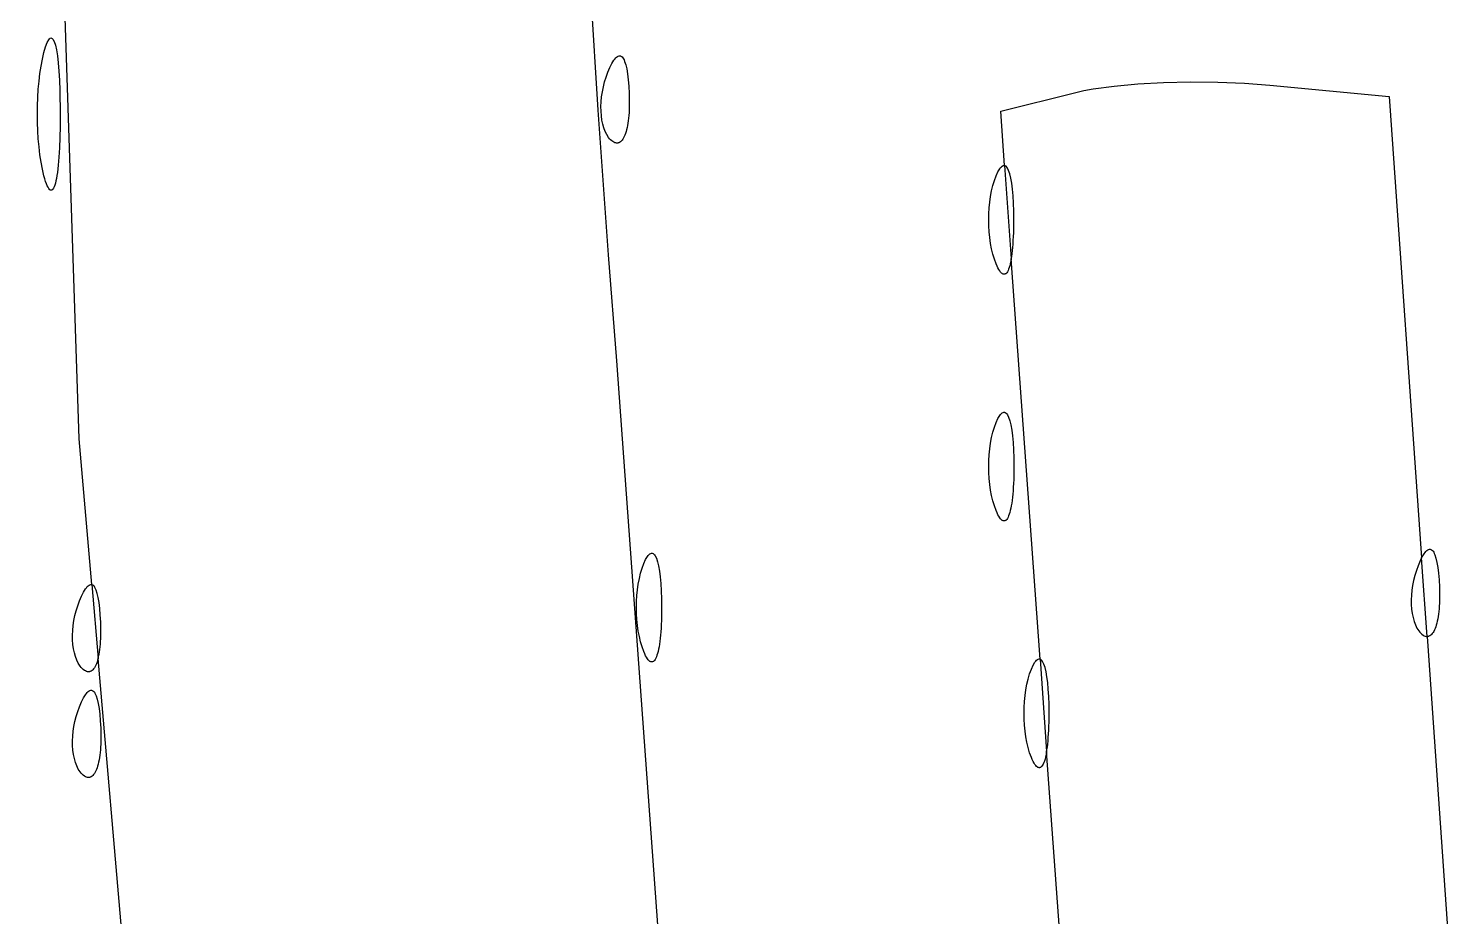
# Model space of a CAD drawing. Extents: x 70.3 to 133.4, y -81.7 to -32.
# Drawn here: x 70.9727 to 71.2927, y -65.3779 to -65.1779 of the extents above; entities that cross this region are included whole.
import ezdxf

# ---------------------------------------------------------------- set-up
doc = ezdxf.new("R2010")
doc.units = 0
doc.layers.add('BLACK', color=7, linetype='CONTINUOUS')

msp = doc.modelspace()

# ---------------------------------------------------------------- linework, layer by layer
at = {"layer": 'BLACK', "linetype": 'CONTINUOUS'}
for p, q in [((70.984188, -65.270315), (70.972739, -64.930096)), ((71.09871, -65.159126), (71.101075, -65.196268)), ((70.976252, -65.183296), (70.976621, -65.182025)), ((70.976621, -65.182025), (70.976981, -65.181072)), ((70.976981, -65.181072), (70.977328, -65.180431)), ((70.977328, -65.180431), (70.977496, -65.180225)), ((70.977496, -65.180225), (70.977661, -65.180094)), ((70.977661, -65.180094), (70.977822, -65.180038)), ((70.977822, -65.180038), (70.977978, -65.180054)), ((70.977978, -65.180054), (70.97813, -65.180144)), ((70.97813, -65.180144), (70.978278, -65.180304)), ((70.978278, -65.180304), (70.978557, -65.180837)), ((70.978557, -65.180837), (70.978815, -65.181646)), ((70.978815, -65.181646), (70.97905, -65.182723)), ((70.975597, -65.186369), (70.975901, -65.184783)), ((70.975901, -65.184783), (70.976252, -65.183296)), ((70.97905, -65.182723), (70.97926, -65.184062)), ((70.97926, -65.184062), (70.979442, -65.185655)), ((70.979442, -65.185655), (70.979595, -65.187495)), ((71.103768, -65.186669), (71.104219, -65.185769)), ((71.104219, -65.185769), (71.104652, -65.185059)), ((71.104652, -65.185059), (71.104861, -65.184775)), ((71.104861, -65.184775), (71.105066, -65.184538)), ((71.105066, -65.184538), (71.105265, -65.184348)), ((71.105265, -65.184348), (71.105459, -65.184204)), ((71.105459, -65.184204), (71.105648, -65.184108)), ((71.105648, -65.184108), (71.105831, -65.184057)), ((71.105831, -65.184057), (71.106009, -65.184053)), ((71.106009, -65.184053), (71.106181, -65.184095)), ((71.106181, -65.184095), (71.106347, -65.184183)), ((71.106347, -65.184183), (71.106506, -65.184316)), ((71.106506, -65.184316), (71.106659, -65.184495)), ((71.106659, -65.184495), (71.106806, -65.18472)), ((71.106806, -65.18472), (71.106947, -65.18499)), ((71.106947, -65.18499), (71.10708, -65.185306)), ((71.10708, -65.185306), (71.107326, -65.186071)), ((70.975129, -65.189785), (70.975339, -65.188042)), ((70.975339, -65.188042), (70.975597, -65.186369)), ((70.979595, -65.187495), (70.979718, -65.189576)), ((71.102561, -65.189951), (71.102901, -65.188847)), ((71.102901, -65.188847), (71.103301, -65.187761)), ((71.103301, -65.187761), (71.103768, -65.186669)), ((71.107326, -65.186071), (71.107543, -65.187015)), ((71.107543, -65.187015), (71.10773, -65.188137)), ((71.10773, -65.188137), (71.107885, -65.189435)), ((70.974848, -65.193429), (70.974965, -65.191586)), ((70.974965, -65.191586), (70.975129, -65.189785)), ((70.979718, -65.189576), (70.979808, -65.191889)), ((70.979808, -65.191889), (70.979882, -65.197186)), ((71.102061, -65.192184), (71.102281, -65.191066)), ((71.102281, -65.191066), (71.102561, -65.189951)), ((71.107885, -65.189435), (71.108008, -65.190909)), ((71.108008, -65.190909), (71.108097, -65.192556)), ((71.208707, -65.192316), (71.210566, -65.191898)), ((71.210566, -65.191898), (71.212647, -65.191517)), ((71.212647, -65.191517), (71.217384, -65.190874)), ((71.217384, -65.190874), (71.222738, -65.190392)), ((71.222738, -65.190392), (71.22853, -65.190078)), ((71.22853, -65.190078), (71.23458, -65.189941)), ((71.23458, -65.189941), (71.240709, -65.189985)), ((71.240709, -65.189985), (71.246737, -65.190219)), ((71.246737, -65.190219), (71.252484, -65.190649)), ((71.252484, -65.190649), (71.279379, -65.193218)), ((70.974754, -65.197186), (70.974778, -65.1953)), ((70.974778, -65.1953), (70.974848, -65.193429)), ((71.101752, -65.195476), (71.101796, -65.194397)), ((71.101796, -65.194397), (71.101899, -65.193297)), ((71.101899, -65.193297), (71.102061, -65.192184)), ((71.108097, -65.192556), (71.108122, -65.19333)), ((71.108122, -65.19333), (71.108136, -65.194081)), ((71.108136, -65.194809), (71.108125, -65.195514)), ((71.108136, -65.194081), (71.108136, -65.194809)), ((71.191824, -65.196554), (71.208707, -65.192316)), ((71.279379, -65.193218), (71.286663, -65.29713)), ((70.974778, -65.199072), (70.974754, -65.197186)), ((70.979882, -65.197186), (70.979863, -65.199944)), ((71.101075, -65.196268), (71.103337, -65.228908)), ((71.101765, -65.196527), (71.101752, -65.195476)), ((71.101837, -65.197541), (71.101765, -65.196527)), ((71.101966, -65.198512), (71.101837, -65.197541)), ((71.102152, -65.199431), (71.101966, -65.198512)), ((71.107961, -65.198085), (71.107893, -65.198662)), ((71.108019, -65.197481), (71.107961, -65.198085)), ((71.108066, -65.196851), (71.108019, -65.197481)), ((71.108101, -65.196195), (71.108066, -65.196851)), ((71.108125, -65.195514), (71.108101, -65.196195)), ((71.192701, -65.208768), (71.191824, -65.196554)), ((70.974848, -65.200944), (70.974778, -65.199072)), ((70.974965, -65.202787), (70.974848, -65.200944)), ((70.979863, -65.199944), (70.979808, -65.202484)), ((71.102395, -65.20029), (71.102152, -65.199431)), ((71.102694, -65.201082), (71.102395, -65.20029)), ((71.103049, -65.201798), (71.102694, -65.201082)), ((71.107268, -65.201522), (71.10713, -65.201892)), ((71.107396, -65.20112), (71.107268, -65.201522)), ((71.107515, -65.200688), (71.107396, -65.20112)), ((71.107624, -65.200225), (71.107515, -65.200688)), ((71.107724, -65.199733), (71.107624, -65.200225)), ((71.107814, -65.199211), (71.107724, -65.199733)), ((71.107893, -65.198662), (71.107814, -65.199211)), ((70.975129, -65.204587), (70.974965, -65.202787)), ((70.975339, -65.206331), (70.975129, -65.204587)), ((70.979718, -65.204797), (70.979595, -65.206877)), ((70.979808, -65.202484), (70.979718, -65.204797)), ((71.103461, -65.202432), (71.103049, -65.201798)), ((71.103687, -65.202715), (71.103461, -65.202432)), ((71.103928, -65.202974), (71.103687, -65.202715)), ((71.104173, -65.2032), (71.103928, -65.202974)), ((71.104413, -65.203384), (71.104173, -65.2032)), ((71.104648, -65.203526), (71.104413, -65.203384)), ((71.104878, -65.203627), (71.104648, -65.203526)), ((71.105103, -65.203688), (71.104878, -65.203627)), ((71.105213, -65.203703), (71.105103, -65.203688)), ((71.105321, -65.203709), (71.105213, -65.203703)), ((71.105428, -65.203705), (71.105321, -65.203709)), ((71.105534, -65.203692), (71.105428, -65.203705)), ((71.105638, -65.203668), (71.105534, -65.203692)), ((71.10574, -65.203636), (71.105638, -65.203668)), ((71.10594, -65.203542), (71.10574, -65.203636)), ((71.106133, -65.203412), (71.10594, -65.203542)), ((71.106318, -65.203245), (71.106133, -65.203412)), ((71.106497, -65.203043), (71.106318, -65.203245)), ((71.106667, -65.202806), (71.106497, -65.203043)), ((71.10683, -65.202535), (71.106667, -65.202806)), ((71.106984, -65.20223), (71.10683, -65.202535)), ((71.10713, -65.201892), (71.106984, -65.20223)), ((70.975597, -65.208003), (70.975339, -65.206331)), ((70.975901, -65.20959), (70.975597, -65.208003)), ((70.979595, -65.206877), (70.979442, -65.208718)), ((70.976252, -65.211077), (70.975901, -65.20959)), ((70.976438, -65.211752), (70.976252, -65.211077)), ((70.979158, -65.211012), (70.97905, -65.211649)), ((70.97926, -65.210311), (70.979158, -65.211012)), ((70.979442, -65.208718), (70.97926, -65.210311)), ((71.190392, -65.212139), (71.190779, -65.211077)), ((71.190779, -65.211077), (71.191187, -65.210169)), ((71.191187, -65.210169), (71.191583, -65.209489)), ((71.191583, -65.209489), (71.191776, -65.209232)), ((71.191776, -65.209232), (71.191966, -65.209031)), ((71.191966, -65.209031), (71.192152, -65.208884)), ((71.192152, -65.208884), (71.192333, -65.20879)), ((71.192333, -65.20879), (71.192511, -65.20875)), ((71.192511, -65.20875), (71.192683, -65.208762)), ((71.192683, -65.208762), (71.192701, -65.208768)), ((71.192701, -65.208768), (71.194208, -65.22978)), ((71.192851, -65.208825), (71.192701, -65.208768)), ((71.193013, -65.20894), (71.192851, -65.208825)), ((71.19317, -65.209106), (71.193013, -65.20894)), ((71.193322, -65.209321), (71.19317, -65.209106)), ((71.193606, -65.209899), (71.193322, -65.209321)), ((71.193865, -65.210668), (71.193606, -65.209899)), ((71.194096, -65.211624), (71.193865, -65.210668)), ((70.976621, -65.212348), (70.976438, -65.211752)), ((70.976803, -65.212863), (70.976621, -65.212348)), ((70.976981, -65.2133), (70.976803, -65.212863)), ((70.977156, -65.213659), (70.976981, -65.2133)), ((70.977328, -65.213941), (70.977156, -65.213659)), ((70.977496, -65.214147), (70.977328, -65.213941)), ((70.977661, -65.214278), (70.977496, -65.214147)), ((70.977742, -65.214316), (70.977661, -65.214278)), ((70.977822, -65.214335), (70.977742, -65.214316)), ((70.977901, -65.214336), (70.977822, -65.214335)), ((70.977978, -65.214318), (70.977901, -65.214336)), ((70.978055, -65.214283), (70.977978, -65.214318)), ((70.97813, -65.214229), (70.978055, -65.214283)), ((70.978278, -65.214068), (70.97813, -65.214229)), ((70.97842, -65.213836), (70.978278, -65.214068)), ((70.978557, -65.213535), (70.97842, -65.213836)), ((70.978689, -65.213165), (70.978557, -65.213535)), ((70.978815, -65.212726), (70.978689, -65.213165)), ((70.978936, -65.212221), (70.978815, -65.212726)), ((70.97905, -65.211649), (70.978936, -65.212221)), ((71.18954, -65.215712), (71.189772, -65.214467)), ((71.189772, -65.214467), (71.190056, -65.213272)), ((71.190056, -65.213272), (71.190392, -65.212139)), ((71.194297, -65.212762), (71.194096, -65.211624)), ((71.194466, -65.214077), (71.194297, -65.212762)), ((71.194602, -65.215563), (71.194466, -65.214077)), ((71.189231, -65.218315), (71.18936, -65.216998)), ((71.18936, -65.216998), (71.18954, -65.215712)), ((71.194701, -65.217215), (71.194602, -65.215563)), ((71.194762, -65.219029), (71.194701, -65.217215)), ((71.189127, -65.220999), (71.189153, -65.219652)), ((71.189153, -65.219652), (71.189231, -65.218315)), ((71.194782, -65.220999), (71.194762, -65.219029)), ((71.189153, -65.222346), (71.189127, -65.220999)), ((71.189231, -65.223683), (71.189153, -65.222346)), ((71.18936, -65.224999), (71.189231, -65.223683)), ((71.194701, -65.224782), (71.194736, -65.223895)), ((71.194736, -65.223895), (71.194762, -65.222969)), ((71.194762, -65.222969), (71.194782, -65.220999)), ((71.18954, -65.226285), (71.18936, -65.224999)), ((71.189772, -65.227531), (71.18954, -65.226285)), ((71.194466, -65.227921), (71.194538, -65.227199)), ((71.194538, -65.227199), (71.194602, -65.226435)), ((71.194602, -65.226435), (71.194656, -65.225629)), ((71.194656, -65.225629), (71.194701, -65.224782)), ((71.103337, -65.228908), (71.10521, -65.252749)), ((71.190056, -65.228725), (71.189772, -65.227531)), ((71.190392, -65.229859), (71.190056, -65.228725)), ((71.190779, -65.230921), (71.190392, -65.229859)), ((71.194096, -65.230373), (71.193984, -65.230874)), ((71.194201, -65.229827), (71.194096, -65.230373)), ((71.194208, -65.22978), (71.194201, -65.229827)), ((71.194208, -65.22978), (71.194297, -65.229235)), ((71.200674, -65.319907), (71.194208, -65.22978)), ((71.194297, -65.229235), (71.194386, -65.2286)), ((71.194386, -65.2286), (71.194466, -65.227921)), ((71.190984, -65.231403), (71.190779, -65.230921)), ((71.191187, -65.231829), (71.190984, -65.231403)), ((71.191386, -65.232197), (71.191187, -65.231829)), ((71.191583, -65.232509), (71.191386, -65.232197)), ((71.191776, -65.232765), (71.191583, -65.232509)), ((71.191966, -65.232967), (71.191776, -65.232765)), ((71.192152, -65.233114), (71.191966, -65.232967)), ((71.192243, -65.233167), (71.192152, -65.233114)), ((71.192333, -65.233207), (71.192243, -65.233167)), ((71.192422, -65.233234), (71.192333, -65.233207)), ((71.192511, -65.233248), (71.192422, -65.233234)), ((71.192597, -65.233248), (71.192511, -65.233248)), ((71.192683, -65.233236), (71.192597, -65.233248)), ((71.192768, -65.23321), (71.192683, -65.233236)), ((71.192851, -65.233172), (71.192768, -65.23321)), ((71.192933, -65.233121), (71.192851, -65.233172)), ((71.193013, -65.233057), (71.192933, -65.233121)), ((71.19317, -65.232892), (71.193013, -65.233057)), ((71.193322, -65.232677), (71.19317, -65.232892)), ((71.193467, -65.232412), (71.193322, -65.232677)), ((71.193606, -65.232099), (71.193467, -65.232412)), ((71.193739, -65.231738), (71.193606, -65.232099)), ((71.193865, -65.231329), (71.193739, -65.231738)), ((71.193984, -65.230874), (71.193865, -65.231329)), ((71.10521, -65.252749), (71.117742, -65.42383)), ((71.190779, -65.266639), (71.191187, -65.265731)), ((71.191187, -65.265731), (71.191583, -65.265051)), ((71.191583, -65.265051), (71.191776, -65.264795)), ((71.191776, -65.264795), (71.191966, -65.264593)), ((71.191966, -65.264593), (71.192152, -65.264446)), ((71.192152, -65.264446), (71.192333, -65.264353)), ((71.192333, -65.264353), (71.192511, -65.264312)), ((71.192511, -65.264312), (71.192683, -65.264324)), ((71.192683, -65.264324), (71.192851, -65.264388)), ((71.192851, -65.264388), (71.193013, -65.264503)), ((71.193013, -65.264503), (71.19317, -65.264668)), ((71.19317, -65.264668), (71.193322, -65.264883)), ((71.193322, -65.264883), (71.193606, -65.265461)), ((71.193606, -65.265461), (71.193865, -65.266231)), ((71.189772, -65.270029), (71.190056, -65.268835)), ((71.190056, -65.268835), (71.190392, -65.267701)), ((71.190392, -65.267701), (71.190779, -65.266639)), ((71.193865, -65.266231), (71.194096, -65.267187)), ((71.194096, -65.267187), (71.194297, -65.268325)), ((71.194297, -65.268325), (71.194466, -65.269639)), ((70.987014, -65.303132), (70.984188, -65.270315)), ((71.18936, -65.272561), (71.18954, -65.271275)), ((71.18954, -65.271275), (71.189772, -65.270029)), ((71.194466, -65.269639), (71.194602, -65.271125)), ((71.194602, -65.271125), (71.194701, -65.272778)), ((71.189127, -65.276561), (71.189153, -65.275214)), ((71.189153, -65.275214), (71.189231, -65.273877)), ((71.189231, -65.273877), (71.18936, -65.272561)), ((71.194701, -65.272778), (71.194762, -65.274591)), ((71.194762, -65.274591), (71.194782, -65.276561)), ((71.189153, -65.277908), (71.189127, -65.276561)), ((71.189231, -65.279245), (71.189153, -65.277908)), ((71.194762, -65.278531), (71.194736, -65.279458)), ((71.194782, -65.276561), (71.194762, -65.278531)), ((71.18936, -65.280562), (71.189231, -65.279245)), ((71.18954, -65.281848), (71.18936, -65.280562)), ((71.194656, -65.281192), (71.194602, -65.281997)), ((71.194701, -65.280345), (71.194656, -65.281192)), ((71.194736, -65.279458), (71.194701, -65.280345)), ((71.189772, -65.283093), (71.18954, -65.281848)), ((71.190056, -65.284288), (71.189772, -65.283093)), ((71.190392, -65.285421), (71.190056, -65.284288)), ((71.194297, -65.284798), (71.194201, -65.285389)), ((71.194386, -65.284162), (71.194297, -65.284798)), ((71.194466, -65.283483), (71.194386, -65.284162)), ((71.194538, -65.282761), (71.194466, -65.283483)), ((71.194602, -65.281997), (71.194538, -65.282761)), ((71.190779, -65.286483), (71.190392, -65.285421)), ((71.190984, -65.286966), (71.190779, -65.286483)), ((71.191187, -65.287391), (71.190984, -65.286966)), ((71.191386, -65.287759), (71.191187, -65.287391)), ((71.191583, -65.288071), (71.191386, -65.287759)), ((71.191776, -65.288328), (71.191583, -65.288071)), ((71.193467, -65.287974), (71.193322, -65.288239)), ((71.193606, -65.287661), (71.193467, -65.287974)), ((71.193739, -65.2873), (71.193606, -65.287661)), ((71.193865, -65.286892), (71.193739, -65.2873)), ((71.193984, -65.286437), (71.193865, -65.286892)), ((71.194096, -65.285936), (71.193984, -65.286437)), ((71.194201, -65.285389), (71.194096, -65.285936)), ((71.191966, -65.288529), (71.191776, -65.288328)), ((71.192152, -65.288676), (71.191966, -65.288529)), ((71.192243, -65.28873), (71.192152, -65.288676)), ((71.192333, -65.28877), (71.192243, -65.28873)), ((71.192422, -65.288797), (71.192333, -65.28877)), ((71.192511, -65.28881), (71.192422, -65.288797)), ((71.192597, -65.288811), (71.192511, -65.28881)), ((71.192683, -65.288798), (71.192597, -65.288811)), ((71.192768, -65.288773), (71.192683, -65.288798)), ((71.192851, -65.288735), (71.192768, -65.288773)), ((71.192933, -65.288683), (71.192851, -65.288735)), ((71.193013, -65.28862), (71.192933, -65.288683)), ((71.19317, -65.288454), (71.193013, -65.28862)), ((71.193322, -65.288239), (71.19317, -65.288454)), ((71.111404, -65.298389), (71.111812, -65.297481)), ((71.111812, -65.297481), (71.112208, -65.296801)), ((71.112208, -65.296801), (71.112401, -65.296545)), ((71.112401, -65.296545), (71.112591, -65.296343)), ((71.112591, -65.296343), (71.112777, -65.296196)), ((71.112777, -65.296196), (71.112958, -65.296103)), ((71.112958, -65.296103), (71.113136, -65.296062)), ((71.113136, -65.296062), (71.113308, -65.296074)), ((71.113308, -65.296074), (71.113476, -65.296138)), ((71.113476, -65.296138), (71.113638, -65.296253)), ((71.113638, -65.296253), (71.113795, -65.296418)), ((71.113795, -65.296418), (71.113947, -65.296633)), ((71.113947, -65.296633), (71.114231, -65.297211)), ((71.114231, -65.297211), (71.11449, -65.297981)), ((71.286663, -65.29713), (71.286331, -65.297794)), ((71.286663, -65.29713), (71.286781, -65.296894)), ((71.287904, -65.314834), (71.286663, -65.29713)), ((71.286781, -65.296894), (71.287214, -65.296184)), ((71.287214, -65.296184), (71.287424, -65.2959)), ((71.287424, -65.2959), (71.287628, -65.295663)), ((71.287628, -65.295663), (71.287828, -65.295473)), ((71.287828, -65.295473), (71.288022, -65.29533)), ((71.288022, -65.29533), (71.288211, -65.295233)), ((71.288211, -65.295233), (71.288394, -65.295182)), ((71.288394, -65.295182), (71.288571, -65.295178)), ((71.288571, -65.295178), (71.288743, -65.29522)), ((71.288743, -65.29522), (71.288909, -65.295308)), ((71.288909, -65.295308), (71.289069, -65.295441)), ((71.289069, -65.295441), (71.289222, -65.295621)), ((71.289222, -65.295621), (71.289369, -65.295845)), ((71.289369, -65.295845), (71.289509, -65.296115)), ((71.289509, -65.296115), (71.289642, -65.296431)), ((71.289642, -65.296431), (71.289888, -65.297196)), ((71.289888, -65.297196), (71.290105, -65.29814)), ((71.110397, -65.301779), (71.110681, -65.300585)), ((71.110681, -65.300585), (71.111017, -65.299451)), ((71.111017, -65.299451), (71.111404, -65.298389)), ((71.11449, -65.297981), (71.114721, -65.298937)), ((71.114721, -65.298937), (71.114922, -65.300075)), ((71.114922, -65.300075), (71.115091, -65.301389)), ((71.285464, -65.299972), (71.285124, -65.301076)), ((71.285863, -65.298885), (71.285464, -65.299972)), ((71.286331, -65.297794), (71.285863, -65.298885)), ((71.290105, -65.29814), (71.290292, -65.299262)), ((71.290292, -65.299262), (71.290448, -65.300561)), ((71.290448, -65.300561), (71.29057, -65.302034)), ((70.985156, -65.304832), (70.985589, -65.304122)), ((70.985589, -65.304122), (70.985799, -65.303838)), ((70.985799, -65.303838), (70.986003, -65.303601)), ((70.986003, -65.303601), (70.986203, -65.30341)), ((70.986203, -65.30341), (70.986397, -65.303267)), ((70.986397, -65.303267), (70.986586, -65.30317)), ((70.986586, -65.30317), (70.986769, -65.30312)), ((70.986769, -65.30312), (70.986946, -65.303115)), ((70.986946, -65.303115), (70.987014, -65.303132)), ((70.987118, -65.303157), (70.987014, -65.303132)), ((70.987014, -65.303132), (70.988447, -65.319769)), ((70.987284, -65.303245), (70.987118, -65.303157)), ((70.987444, -65.303379), (70.987284, -65.303245)), ((70.987597, -65.303558), (70.987444, -65.303379)), ((70.987744, -65.303783), (70.987597, -65.303558)), ((70.987884, -65.304053), (70.987744, -65.303783)), ((70.988017, -65.304368), (70.987884, -65.304053)), ((71.109985, -65.304311), (71.110165, -65.303025)), ((71.110165, -65.303025), (71.110397, -65.301779)), ((71.115091, -65.301389), (71.115227, -65.302875)), ((71.115227, -65.302875), (71.115326, -65.304528)), ((71.284623, -65.303309), (71.284461, -65.304422)), ((71.284844, -65.302191), (71.284623, -65.303309)), ((71.285124, -65.301076), (71.284844, -65.302191)), ((71.29057, -65.302034), (71.290659, -65.303681)), ((71.290659, -65.303681), (71.290685, -65.304455)), ((70.983839, -65.307909), (70.984238, -65.306823)), ((70.984238, -65.306823), (70.984706, -65.305732)), ((70.984706, -65.305732), (70.985156, -65.304832)), ((70.988263, -65.305134), (70.988017, -65.304368)), ((70.98848, -65.306078), (70.988263, -65.305134)), ((70.988667, -65.3072), (70.98848, -65.306078)), ((70.988823, -65.308498), (70.988667, -65.3072)), ((71.109752, -65.308311), (71.109778, -65.306964)), ((71.109778, -65.306964), (71.109856, -65.305627)), ((71.109856, -65.305627), (71.109985, -65.304311)), ((71.115326, -65.304528), (71.115387, -65.306341)), ((71.115387, -65.306341), (71.115407, -65.308311)), ((71.284359, -65.305522), (71.284314, -65.306601)), ((71.284314, -65.306601), (71.284328, -65.307652)), ((71.284461, -65.304422), (71.284359, -65.305522)), ((71.290663, -65.30732), (71.290628, -65.307976)), ((71.290687, -65.30664), (71.290663, -65.30732)), ((71.290685, -65.304455), (71.290698, -65.305206)), ((71.290699, -65.305935), (71.290687, -65.30664)), ((71.290698, -65.305206), (71.290699, -65.305935)), ((70.982998, -65.311247), (70.983219, -65.310129)), ((70.983219, -65.310129), (70.983499, -65.309014)), ((70.983499, -65.309014), (70.983839, -65.307909)), ((70.988945, -65.309971), (70.988823, -65.308498)), ((70.989034, -65.311619), (70.988945, -65.309971)), ((71.109778, -65.309658), (71.109752, -65.308311)), ((71.109856, -65.310995), (71.109778, -65.309658)), ((71.115387, -65.310281), (71.115361, -65.311208)), ((71.115407, -65.308311), (71.115387, -65.310281)), ((71.284328, -65.307652), (71.284399, -65.308666)), ((71.284399, -65.308666), (71.284528, -65.309637)), ((71.284528, -65.309637), (71.284714, -65.310556)), ((71.284714, -65.310556), (71.284957, -65.311415)), ((71.290376, -65.310336), (71.290286, -65.310858)), ((71.290455, -65.309787), (71.290376, -65.310336)), ((71.290524, -65.30921), (71.290455, -65.309787)), ((71.290582, -65.308606), (71.290524, -65.30921)), ((71.290628, -65.307976), (71.290582, -65.308606)), ((70.982689, -65.314538), (70.982734, -65.313459)), ((70.982734, -65.313459), (70.982837, -65.312359)), ((70.982837, -65.312359), (70.982998, -65.311247)), ((70.98906, -65.312392), (70.989034, -65.311619)), ((70.989073, -65.313143), (70.98906, -65.312392)), ((70.989074, -65.313872), (70.989073, -65.313143)), ((71.109985, -65.312312), (71.109856, -65.310995)), ((71.110165, -65.313598), (71.109985, -65.312312)), ((71.110397, -65.314843), (71.110165, -65.313598)), ((71.115227, -65.313747), (71.115163, -65.314511)), ((71.115281, -65.312942), (71.115227, -65.313747)), ((71.115326, -65.312095), (71.115281, -65.312942)), ((71.115361, -65.311208), (71.115326, -65.312095)), ((71.284957, -65.311415), (71.285256, -65.312207)), ((71.285256, -65.312207), (71.285612, -65.312923)), ((71.285612, -65.312923), (71.286023, -65.313557)), ((71.286023, -65.313557), (71.28625, -65.31384)), ((71.289392, -65.31366), (71.28923, -65.313931)), ((71.289547, -65.313355), (71.289392, -65.31366)), ((71.289693, -65.313017), (71.289547, -65.313355)), ((71.28983, -65.312647), (71.289693, -65.313017)), ((71.289958, -65.312245), (71.28983, -65.312647)), ((71.290077, -65.311813), (71.289958, -65.312245)), ((71.290187, -65.31135), (71.290077, -65.311813)), ((71.290286, -65.310858), (71.290187, -65.31135)), ((70.982703, -65.315589), (70.982689, -65.314538)), ((70.982774, -65.316604), (70.982703, -65.315589)), ((70.982903, -65.317575), (70.982774, -65.316604)), ((70.988899, -65.317147), (70.988957, -65.316543)), ((70.988957, -65.316543), (70.989003, -65.315913)), ((70.989003, -65.315913), (70.989038, -65.315257)), ((70.989038, -65.315257), (70.989062, -65.314577)), ((70.989062, -65.314577), (70.989074, -65.313872)), ((71.110681, -65.316038), (71.110397, -65.314843)), ((71.111017, -65.317171), (71.110681, -65.316038)), ((71.114922, -65.316548), (71.114826, -65.317139)), ((71.115011, -65.315912), (71.114922, -65.316548)), ((71.115091, -65.315233), (71.115011, -65.315912)), ((71.115163, -65.314511), (71.115091, -65.315233)), ((71.28625, -65.31384), (71.28649, -65.314099)), ((71.28649, -65.314099), (71.286735, -65.314325)), ((71.286735, -65.314325), (71.286975, -65.314509)), ((71.286975, -65.314509), (71.287211, -65.314651)), ((71.287211, -65.314651), (71.287441, -65.314752)), ((71.287441, -65.314752), (71.287665, -65.314813)), ((71.287665, -65.314813), (71.287775, -65.314829)), ((71.287775, -65.314829), (71.287884, -65.314834)), ((71.287884, -65.314834), (71.287904, -65.314834)), ((71.287991, -65.31483), (71.287904, -65.314834)), ((71.287904, -65.314834), (71.292732, -65.383717)), ((71.288096, -65.314817), (71.287991, -65.31483)), ((71.2882, -65.314793), (71.288096, -65.314817)), ((71.288303, -65.314761), (71.2882, -65.314793)), ((71.288502, -65.314667), (71.288303, -65.314761)), ((71.288695, -65.314537), (71.288502, -65.314667)), ((71.288881, -65.31437), (71.288695, -65.314537)), ((71.289059, -65.314168), (71.288881, -65.31437)), ((71.28923, -65.313931), (71.289059, -65.314168)), ((70.983089, -65.318493), (70.982903, -65.317575)), ((70.983332, -65.319353), (70.983089, -65.318493)), ((70.983631, -65.320144), (70.983332, -65.319353)), ((70.983987, -65.320861), (70.983631, -65.320144)), ((70.988447, -65.319769), (70.988333, -65.320183)), ((70.988447, -65.319769), (70.988452, -65.31975)), ((71.013332, -65.608698), (70.988447, -65.319769)), ((70.988452, -65.31975), (70.988562, -65.319287)), ((70.988562, -65.319287), (70.988662, -65.318795)), ((70.988662, -65.318795), (70.988751, -65.318274)), ((70.988751, -65.318274), (70.98883, -65.317724)), ((70.98883, -65.317724), (70.988899, -65.317147)), ((71.111404, -65.318233), (71.111017, -65.317171)), ((71.111609, -65.318716), (71.111404, -65.318233)), ((71.111812, -65.319141), (71.111609, -65.318716)), ((71.112011, -65.319509), (71.111812, -65.319141)), ((71.112208, -65.319821), (71.112011, -65.319509)), ((71.112401, -65.320078), (71.112208, -65.319821)), ((71.112591, -65.320279), (71.112401, -65.320078)), ((71.113947, -65.319989), (71.113795, -65.320204)), ((71.114092, -65.319725), (71.113947, -65.319989)), ((71.114231, -65.319411), (71.114092, -65.319725)), ((71.114364, -65.31905), (71.114231, -65.319411)), ((71.11449, -65.318642), (71.114364, -65.31905)), ((71.114609, -65.318187), (71.11449, -65.318642)), ((71.114721, -65.317686), (71.114609, -65.318187)), ((71.114826, -65.317139), (71.114721, -65.317686)), ((71.199714, -65.320357), (71.199903, -65.320156)), ((71.199903, -65.320156), (71.200089, -65.320009)), ((71.200089, -65.320009), (71.200271, -65.319915)), ((71.200271, -65.319915), (71.200448, -65.319875)), ((71.200448, -65.319875), (71.200621, -65.319887)), ((71.200621, -65.319887), (71.200674, -65.319907)), ((71.200674, -65.319907), (71.20217, -65.340757)), ((71.200788, -65.31995), (71.200674, -65.319907)), ((71.200951, -65.320065), (71.200788, -65.31995)), ((71.201108, -65.320231), (71.200951, -65.320065)), ((70.984398, -65.321494), (70.983987, -65.320861)), ((70.984625, -65.321777), (70.984398, -65.321494)), ((70.984865, -65.322037), (70.984625, -65.321777)), ((70.98511, -65.322263), (70.984865, -65.322037)), ((70.98535, -65.322446), (70.98511, -65.322263)), ((70.985586, -65.322588), (70.98535, -65.322446)), ((70.985816, -65.32269), (70.985586, -65.322588)), ((70.98604, -65.32275), (70.985816, -65.32269)), ((70.98615, -65.322766), (70.98604, -65.32275)), ((70.986259, -65.322772), (70.98615, -65.322766)), ((70.986366, -65.322768), (70.986259, -65.322772)), ((70.986471, -65.322754), (70.986366, -65.322768)), ((70.986575, -65.322731), (70.986471, -65.322754)), ((70.986678, -65.322698), (70.986575, -65.322731)), ((70.986877, -65.322605), (70.986678, -65.322698)), ((70.98707, -65.322474), (70.986877, -65.322605)), ((70.987256, -65.322308), (70.98707, -65.322474)), ((70.987434, -65.322106), (70.987256, -65.322308)), ((70.987605, -65.321869), (70.987434, -65.322106)), ((70.987767, -65.321597), (70.987605, -65.321869)), ((70.987922, -65.321292), (70.987767, -65.321597)), ((70.988068, -65.320954), (70.987922, -65.321292)), ((70.988205, -65.320584), (70.988068, -65.320954)), ((70.988333, -65.320183), (70.988205, -65.320584)), ((71.112777, -65.320426), (71.112591, -65.320279)), ((71.112868, -65.32048), (71.112777, -65.320426)), ((71.112958, -65.32052), (71.112868, -65.32048)), ((71.113047, -65.320547), (71.112958, -65.32052)), ((71.113136, -65.32056), (71.113047, -65.320547)), ((71.113222, -65.320561), (71.113136, -65.32056)), ((71.113308, -65.320548), (71.113222, -65.320561)), ((71.113393, -65.320523), (71.113308, -65.320548)), ((71.113476, -65.320485), (71.113393, -65.320523)), ((71.113558, -65.320434), (71.113476, -65.320485)), ((71.113638, -65.32037), (71.113558, -65.320434)), ((71.113795, -65.320204), (71.113638, -65.32037)), ((71.197994, -65.324398), (71.198329, -65.323264)), ((71.198329, -65.323264), (71.198716, -65.322202)), ((71.198716, -65.322202), (71.199124, -65.321294)), ((71.199124, -65.321294), (71.199521, -65.320614)), ((71.199521, -65.320614), (71.199714, -65.320357)), ((71.201259, -65.320446), (71.201108, -65.320231)), ((71.201544, -65.321024), (71.201259, -65.320446)), ((71.201803, -65.321793), (71.201544, -65.321024)), ((71.202034, -65.322749), (71.201803, -65.321793)), ((71.202235, -65.323887), (71.202034, -65.322749)), ((71.197478, -65.326837), (71.19771, -65.325592)), ((71.19771, -65.325592), (71.197994, -65.324398)), ((71.202404, -65.325202), (71.202235, -65.323887)), ((71.202539, -65.326688), (71.202404, -65.325202)), ((70.984238, -65.330635), (70.984706, -65.329544)), ((70.984706, -65.329544), (70.985156, -65.328644)), ((70.985156, -65.328644), (70.985589, -65.327934)), ((70.985589, -65.327934), (70.985799, -65.32765)), ((70.985799, -65.32765), (70.986003, -65.327413)), ((70.986003, -65.327413), (70.986203, -65.327223)), ((70.986203, -65.327223), (70.986397, -65.32708)), ((70.986397, -65.32708), (70.986586, -65.326983)), ((70.986586, -65.326983), (70.986769, -65.326932)), ((70.986769, -65.326932), (70.986946, -65.326928)), ((70.986946, -65.326928), (70.987118, -65.32697)), ((70.987118, -65.32697), (70.987284, -65.327058)), ((70.987284, -65.327058), (70.987444, -65.327191)), ((70.987444, -65.327191), (70.987597, -65.327371)), ((70.987597, -65.327371), (70.987744, -65.327595)), ((70.987744, -65.327595), (70.987884, -65.327865)), ((70.987884, -65.327865), (70.988017, -65.328181)), ((70.988017, -65.328181), (70.988263, -65.328946)), ((70.988263, -65.328946), (70.98848, -65.32989)), ((71.197091, -65.330777), (71.197168, -65.32944)), ((71.197168, -65.32944), (71.197297, -65.328123)), ((71.197297, -65.328123), (71.197478, -65.326837)), ((71.202638, -65.32834), (71.202539, -65.326688)), ((71.202699, -65.330154), (71.202638, -65.32834)), ((70.983219, -65.333941), (70.983499, -65.332826)), ((70.983499, -65.332826), (70.983839, -65.331722)), ((70.983839, -65.331722), (70.984238, -65.330635)), ((70.98848, -65.32989), (70.988667, -65.331012)), ((70.988667, -65.331012), (70.988823, -65.33231)), ((70.988823, -65.33231), (70.988945, -65.333784)), ((71.197065, -65.332124), (71.197091, -65.330777)), ((71.197091, -65.333471), (71.197065, -65.332124)), ((71.20272, -65.332124), (71.202699, -65.330154)), ((71.202699, -65.334094), (71.20272, -65.332124)), ((70.982837, -65.336172), (70.982998, -65.335059)), ((70.982998, -65.335059), (70.983219, -65.333941)), ((70.988945, -65.333784), (70.989034, -65.335431)), ((70.989034, -65.335431), (70.98906, -65.336205)), ((71.197168, -65.334808), (71.197091, -65.333471)), ((71.197297, -65.336124), (71.197168, -65.334808)), ((71.197478, -65.33741), (71.197297, -65.336124)), ((71.202593, -65.336754), (71.202638, -65.335907)), ((71.202638, -65.335907), (71.202674, -65.33502)), ((71.202674, -65.33502), (71.202699, -65.334094)), ((70.982689, -65.338351), (70.982734, -65.337272)), ((70.982703, -65.339402), (70.982689, -65.338351)), ((70.982734, -65.337272), (70.982837, -65.336172)), ((70.989038, -65.33907), (70.989003, -65.339726)), ((70.989062, -65.338389), (70.989038, -65.33907)), ((70.98906, -65.336205), (70.989073, -65.336956)), ((70.989074, -65.337684), (70.989062, -65.338389)), ((70.989073, -65.336956), (70.989074, -65.337684)), ((71.19771, -65.338656), (71.197478, -65.33741)), ((71.197994, -65.33985), (71.19771, -65.338656)), ((71.202324, -65.339725), (71.202404, -65.339046)), ((71.202404, -65.339046), (71.202476, -65.338324)), ((71.202476, -65.338324), (71.202539, -65.33756)), ((71.202539, -65.33756), (71.202593, -65.336754)), ((70.982774, -65.340416), (70.982703, -65.339402)), ((70.982903, -65.341387), (70.982774, -65.340416)), ((70.983089, -65.342306), (70.982903, -65.341387)), ((70.983332, -65.343165), (70.983089, -65.342306)), ((70.988751, -65.342086), (70.988662, -65.342608)), ((70.98883, -65.341537), (70.988751, -65.342086)), ((70.988899, -65.34096), (70.98883, -65.341537)), ((70.988957, -65.340356), (70.988899, -65.34096)), ((70.989003, -65.339726), (70.988957, -65.340356)), ((71.198329, -65.340984), (71.197994, -65.33985)), ((71.198716, -65.342046), (71.198329, -65.340984)), ((71.198922, -65.342528), (71.198716, -65.342046)), ((71.199124, -65.342953), (71.198922, -65.342528)), ((71.201803, -65.342454), (71.201677, -65.342863)), ((71.201922, -65.341999), (71.201803, -65.342454)), ((71.202034, -65.341498), (71.201922, -65.341999)), ((71.202138, -65.340952), (71.202034, -65.341498)), ((71.20217, -65.340757), (71.202138, -65.340952)), ((71.20217, -65.340757), (71.202235, -65.34036)), ((71.205372, -65.385385), (71.20217, -65.340757)), ((71.202235, -65.34036), (71.202324, -65.339725)), ((70.983631, -65.343957), (70.983332, -65.343165)), ((70.983987, -65.344673), (70.983631, -65.343957)), ((70.984398, -65.345307), (70.983987, -65.344673)), ((70.984625, -65.34559), (70.984398, -65.345307)), ((70.984865, -65.345849), (70.984625, -65.34559)), ((70.987605, -65.345681), (70.987434, -65.345918)), ((70.987767, -65.34541), (70.987605, -65.345681)), ((70.987922, -65.345105), (70.987767, -65.34541)), ((70.988068, -65.344767), (70.987922, -65.345105)), ((70.988205, -65.344397), (70.988068, -65.344767)), ((70.988333, -65.343995), (70.988205, -65.344397)), ((70.988452, -65.343563), (70.988333, -65.343995)), ((70.988562, -65.3431), (70.988452, -65.343563)), ((70.988662, -65.342608), (70.988562, -65.3431)), ((71.199324, -65.343322), (71.199124, -65.342953)), ((71.199521, -65.343634), (71.199324, -65.343322)), ((71.199714, -65.34389), (71.199521, -65.343634)), ((71.199903, -65.344092), (71.199714, -65.34389)), ((71.200089, -65.344239), (71.199903, -65.344092)), ((71.200181, -65.344292), (71.200089, -65.344239)), ((71.200271, -65.344332), (71.200181, -65.344292)), ((71.20036, -65.344359), (71.200271, -65.344332)), ((71.200448, -65.344373), (71.20036, -65.344359)), ((71.200535, -65.344373), (71.200448, -65.344373)), ((71.200621, -65.344361), (71.200535, -65.344373)), ((71.200705, -65.344335), (71.200621, -65.344361)), ((71.200788, -65.344297), (71.200705, -65.344335)), ((71.20087, -65.344246), (71.200788, -65.344297)), ((71.200951, -65.344182), (71.20087, -65.344246)), ((71.201108, -65.344017), (71.200951, -65.344182)), ((71.201259, -65.343801), (71.201108, -65.344017)), ((71.201405, -65.343537), (71.201259, -65.343801)), ((71.201544, -65.343224), (71.201405, -65.343537)), ((71.201677, -65.342863), (71.201544, -65.343224)), ((70.98511, -65.346075), (70.984865, -65.345849)), ((70.98535, -65.346259), (70.98511, -65.346075)), ((70.985586, -65.346401), (70.98535, -65.346259)), ((70.985816, -65.346502), (70.985586, -65.346401)), ((70.98604, -65.346563), (70.985816, -65.346502)), ((70.98615, -65.346578), (70.98604, -65.346563)), ((70.986259, -65.346584), (70.98615, -65.346578)), ((70.986366, -65.34658), (70.986259, -65.346584)), ((70.986471, -65.346567), (70.986366, -65.34658)), ((70.986575, -65.346543), (70.986471, -65.346567)), ((70.986678, -65.346511), (70.986575, -65.346543)), ((70.986877, -65.346417), (70.986678, -65.346511)), ((70.98707, -65.346287), (70.986877, -65.346417)), ((70.987256, -65.34612), (70.98707, -65.346287)), ((70.987434, -65.345918), (70.987256, -65.34612))]:
    msp.add_line(p, q, dxfattribs=at)

doc.saveas('drawing.dxf')
